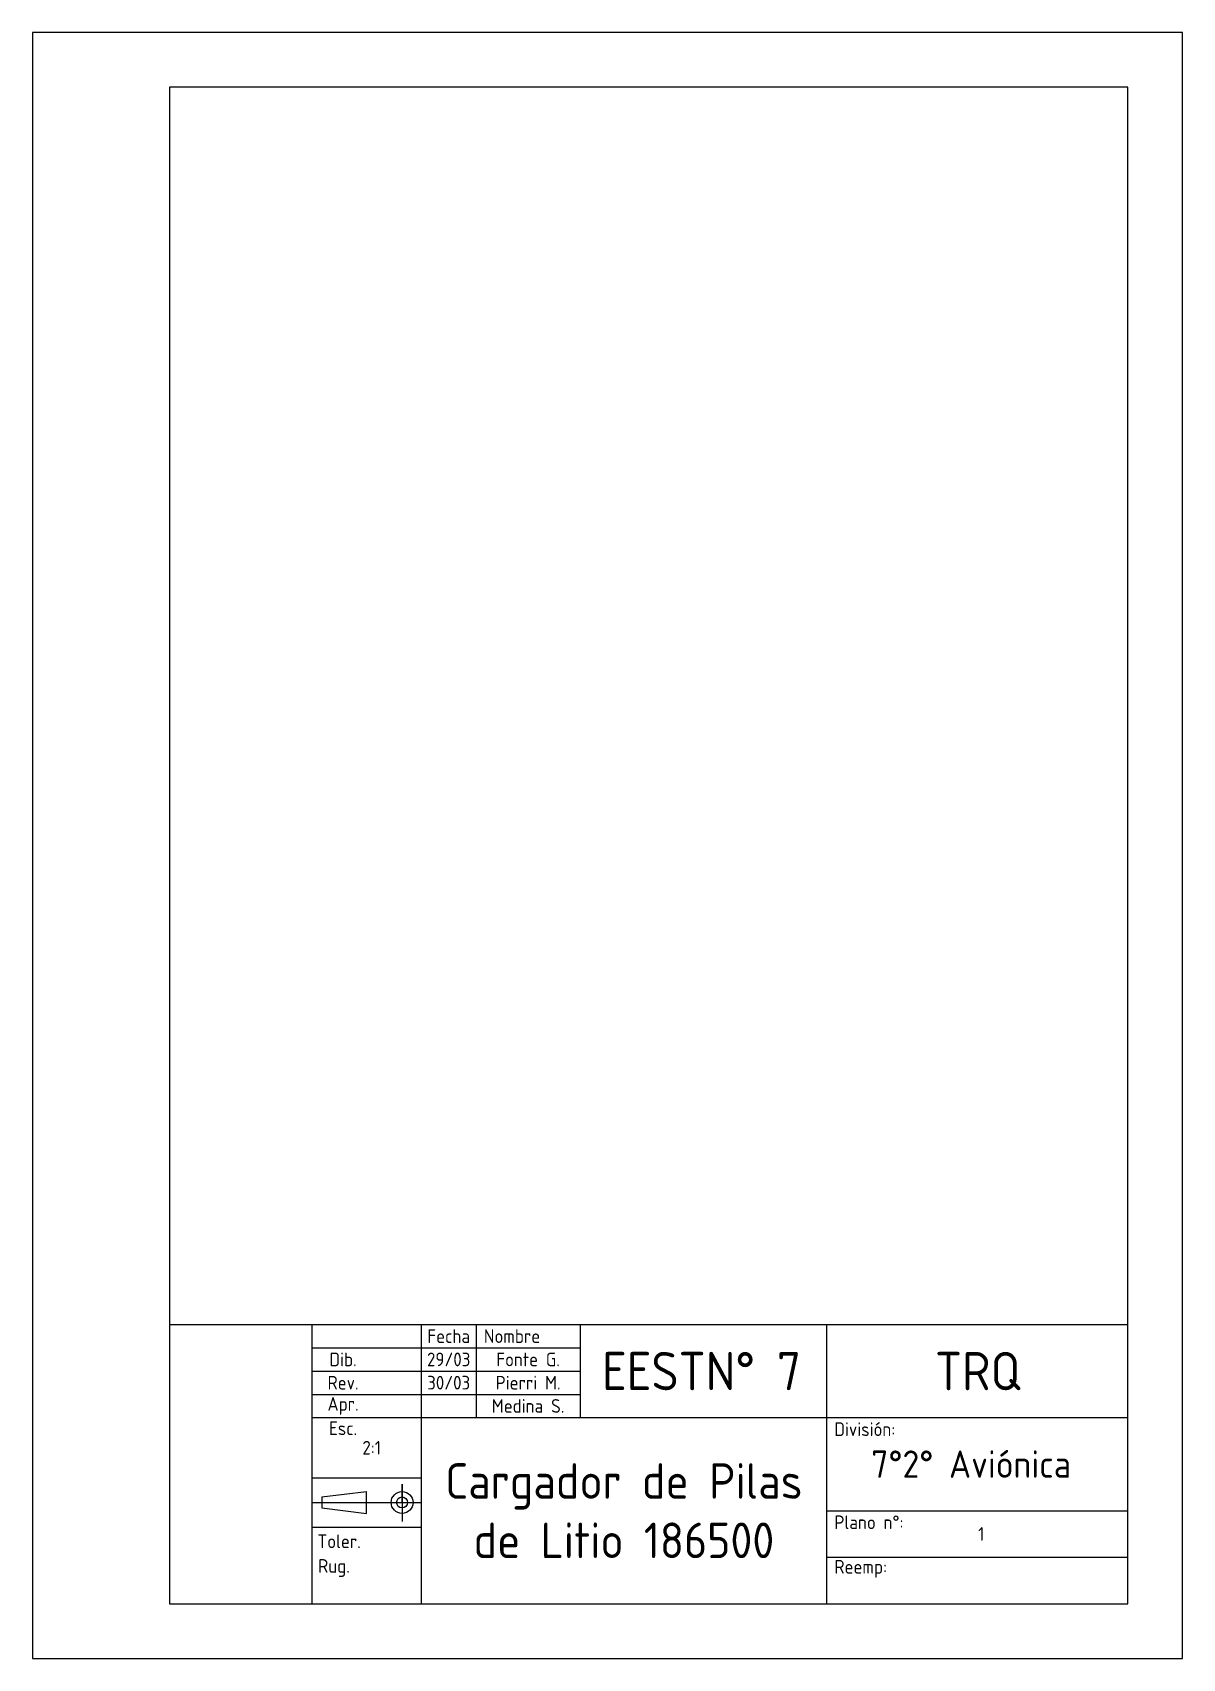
# Model space of a CAD drawing. Header units: millimetres. Extents: x -16 to 194, y -75 to 222.
import ezdxf

# ---------------------------------------------------------------- set-up
doc = ezdxf.new("R2010")
doc.units = ezdxf.units.MM
doc.linetypes.add('CENTROx2', pattern=[101.6, 63.5, -12.7, 12.7, -12.7])
for name, color, linetype in [('01 Lin. cont. fina', 1, 'Continuous'), ('01 Lin. cont. gruesa', 5, 'Continuous'), ('01 Línea 0.4', 2, 'Continuous'), ('01 Línea de contorno de Rótulo', 6, 'Continuous'), ('02 Linea de eje', 1, 'CENTROx2'), ('04 texto 10', 3, 'Continuous'), ('04 texto 5', 1, 'Continuous')]:
    doc.layers.add(name, color=color, linetype=linetype)

msp = doc.modelspace()

# ---------------------------------------------------------------- linework, layer by layer
at = {"layer": '01 Lin. cont. fina'}
for p, q in [((55.26, -13.7), (55.26, -64.7)), ((65.26, -13.7), (65.26, -30.7)), ((84.26, -13.7), (84.26, -30.7)), ((35.26, -17.95), (84.26, -17.95)), ((35.26, -22.2), (84.26, -22.2)), ((35.26, -26.45), (84.26, -26.45)), ((35.26, -41.7), (55.26, -41.7)), ((51.75, -46.2), (51.75, -42.87)), ((51.75, -42.87), (51.75, -49.69)), ((129.26, -47.7), (184.26, -47.7)), ((35.26, -50.7), (55.26, -50.7)), ((129.26, -56.2), (184.26, -56.2))]:
    msp.add_line(p, q, dxfattribs=at)
at = {"layer": '01 Lin. cont. gruesa'}
for p, q in [((9.26, -13.7), (184.26, -13.7)), ((37.11, -45.2), (45.26, -44.2)), ((45.26, -48.2), (45.26, -44.2)), ((37.11, -45.2), (37.11, -47.2)), ((37.11, -47.2), (45.26, -48.2))]:
    msp.add_line(p, q, dxfattribs=at)
msp.add_lwpolyline([(-15.74, -74.7), (194.26, -74.7), (194.26, 222.3), (-15.74, 222.3)], close=True, dxfattribs=at)
for radius in [2, 1]:
    msp.add_circle((51.75, -46.2), radius, dxfattribs=at)
at = {"layer": '01 Línea 0.4'}
for p, q in [((35.26, -13.7), (35.26, -64.7)), ((129.26, -13.7), (129.26, -64.7)), ((35.26, -30.7), (184.26, -30.7))]:
    msp.add_line(p, q, dxfattribs=at)
at = {"layer": '01 Línea de contorno de Rótulo'}
msp.add_lwpolyline([(9.26, -64.7), (184.26, -64.7), (184.26, 212.3), (9.26, 212.3)], close=True, dxfattribs=at)
at = {"layer": '02 Linea de eje'}
msp.add_line((35.26, -46.2), (55.26, -46.2), dxfattribs=at)

# ---------------------------------------------------------------- texts
at = {"layer": '04 texto 10', "attachment_point": 4}
for s, insert, char_height, width in [('{\\Fisocp|c0; EESTN° 7}', (84.26, -22.2), 7, 45), ('\\pi19.8;{\\Fisocp|c0;TRQ}', (129.26, -22.2), 7, 55), ('\\pi8.159;{\\Fisocp|c0;7°2° Aviónica}', (129.26, -39.2), 5, 55)]:
    msp.add_mtext(s, dxfattribs=dict(at, insert=insert, char_height=char_height, width=width))
at = {"layer": '04 texto 5'}
for s, insert, char_height, width, attachment_point in [('{\\Fisocp|c0;Fecha}', (60.26, -15.82), 2.5, 10, 5), ('{\\Fisocp|c0; Nombre}', (65.26, -15.82), 2.5, 19, 4), ('{\\Fisocp|c0; Dib.}', (40.26, -20.07), 2.5, 10, 5), ('{\\Fisocp|c0;29/03}', (60.26, -20.07), 2.5, 10, 5), ('{\\Fisocp|c0;Fonte G.}', (74.76, -20.07), 2.5, 19, 5), ('{\\Fisocp|c0; Rev.}', (40.26, -24.32), 2.5, 10, 5), ('{\\Fisocp|c0;30/03}', (60.26, -24.32), 2.5, 10, 5), ('{\\Fisocp|c0;Pierri M.}', (74.76, -24.32), 2.5, 19, 5), ('{\\Fisocp|c0; Apr.}', (40.26, -28.57), 2.5, 10, 5), ('{\\Fisocp|c0;Medina S.}', (74.76, -28.57), 2.5, 19, 5), ('{\\Fisocp|c0; Esc.}', (40.26, -32.65), 2.5, 10, 5), ('{\\Fisocp|c0; División:}', (129.26, -32.82), 2.5, 19, 4), ('\\pi7.8125;{\\Fisocp|c0; 2:1}', (35.26, -36.2), 2.5, 20, 4), ('{\\Fisocp|c0;Cargador de Pilas de Litio 186500}', (92.26, -47.7), 6.5, 74, 5), ('{\\Fisocp|c0; Plano n°:}', (129.26, -49.82), 2.5, 19, 4), ('{\\Fisocp|c0;Toler.}', (40.26, -53.29), 2.5, 10, 5), ('\\pi26.26;{\\Fisocp|c0; 1}', (129.26, -51.95), 2.5, 55, 4), ('{\\Fisocp|c0;Rug.}', (39.31, -58.17), 2.5, 10, 5), ('{\\Fisocp|c0; Reemp:}', (129.26, -58.32), 2.5, 19, 4)]:
    msp.add_mtext(s, dxfattribs=dict(at, insert=insert, char_height=char_height, width=width, attachment_point=attachment_point))

doc.saveas('drawing.dxf')
